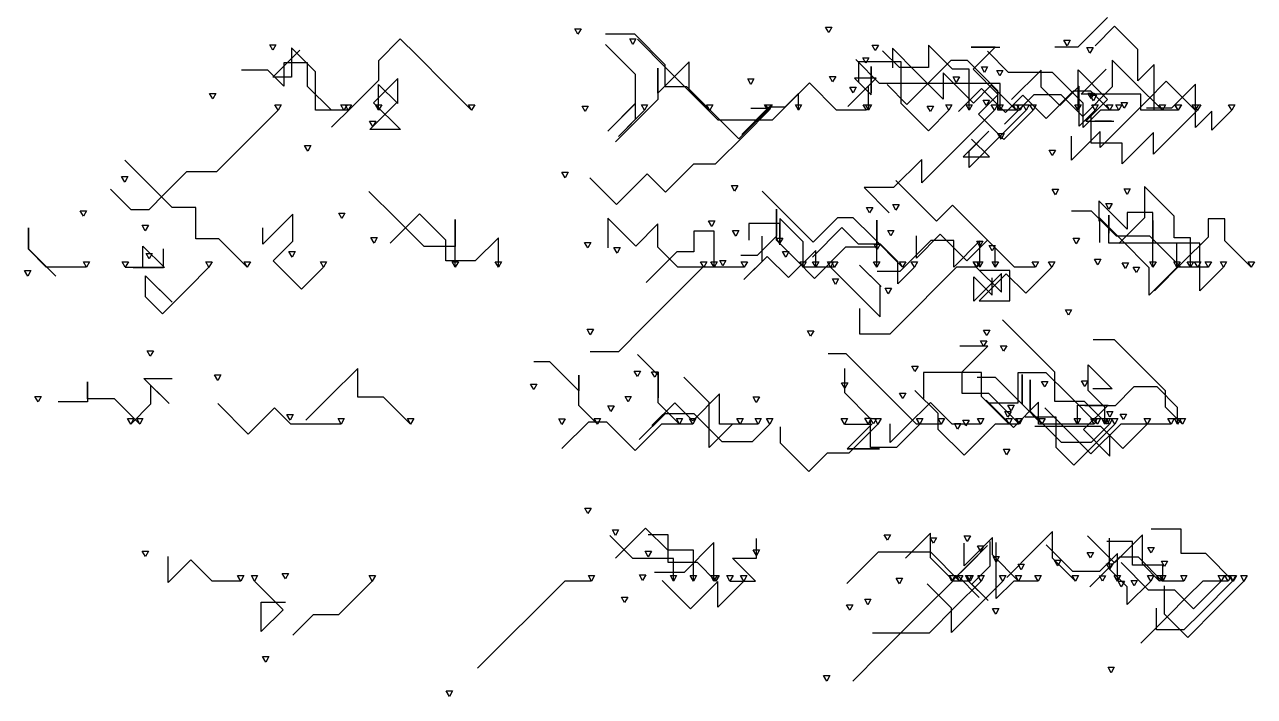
# Model space of a CAD drawing. Header units: metres. Extents: x 333 to 1902, y 213 to 1879.
# Drawn here: x 333 to 1902, y 213 to 1069 of the extents above; entities that cross this region are included whole.
import ezdxf

# ---------------------------------------------------------------- set-up
doc = ezdxf.new("R2010")
doc.units = ezdxf.units.M

msp = doc.modelspace()

# ---------------------------------------------------------------- linework, layer by layer
for p, q in [((1714.6616, 1078.331), (1676.6884, 1040.3578)), ((1723.7462, 1066.9805), (1698.9315, 1042.1658)), ((1753.3475, 1037.3792), (1723.7462, 1066.9805)), ((812.68854, 1051.0123), (784.6734, 1022.9972)), ((833.5845, 1030.1165), (812.68854, 1051.0123)), ((1111.9385, 1056.7764), (1074.3068, 1056.7764)), ((1150.6638, 1018.05096), (1111.9385, 1056.7764)), ((650.1941, 1002.096), (684.47546, 1036.3773)), ((704.46545, 1009.001), (673.9748, 1039.4917)), ((673.9748, 1039.4917), (673.9748, 1002.096)), ((1112.4747, 1005.70935), (1074.2725, 1043.9116)), ((1152.8105, 1012.6747), (1115.0493, 1050.4359)), ((1449.3049, 1014.27594), (1427.6677, 1035.9131)), ((1471.4712, 1007.83264), (1440.287, 1039.0168)), ((1440.287, 1039.0168), (1440.287, 1014.19354)), ((1516.828, 1012.476), (1486.5421, 1042.762)), ((1486.5421, 1042.762), (1486.5421, 1014.27594)), ((1571.5281, 1040.5374), (1540.9521, 1040.5374)), ((1540.9521, 1040.5374), (1577.4104, 1040.5374)), ((1543.2577, 1012.2669), (1571.5281, 1040.5374)), ((1676.6884, 1040.3578), (1647.5692, 1040.3578)), ((1753.3475, 997.5425), (1753.3475, 1037.3792)), ((694.4844, 1020.518), (664.0342, 1020.518)), ((664.0342, 1020.518), (664.0342, 990.68896)), ((694.4844, 990.2397), (694.4844, 1020.518)), ((784.6734, 1022.9972), (784.6734, 997.9285)), ((871.628, 992.07294), (833.5845, 1030.1165)), ((1181.0763, 1021.7031), (1141.1245, 981.75134)), ((1181.0763, 986.2447), (1181.0763, 1021.7031)), ((1424.0858, 994.10565), (1393.656, 1024.5354)), ((1417.6241, 1021.6858), (1397.2762, 1021.6858)), ((1397.2762, 1021.6858), (1397.2762, 996.1578)), ((1451.4413, 1021.6858), (1417.6241, 1021.6858)), ((1451.4413, 990.6943), (1451.4413, 1021.6858)), ((1514.93, 1023.5275), (1486.8173, 995.41473)), ((1536.1836, 1023.5275), (1514.93, 1023.5275)), ((1575.014, 984.6971), (1536.1836, 1023.5275)), ((1588.5896, 1008.29694), (1561.6403, 1035.2462)), ((1750.5402, 994.2546), (1720.7993, 1023.99536)), ((1720.7993, 1023.99536), (1720.7993, 989.8362)), ((643.6519, 1011.0712), (610.0626, 1011.0712)), ((664.0342, 990.68896), (643.6519, 1011.0712)), ((704.46545, 981.50543), (704.46545, 1009.001)), ((1112.4747, 968.7472), (1112.4747, 1005.70935)), ((1141.1245, 981.75134), (1141.1245, 1013.56744)), ((1141.1245, 1013.56744), (1141.1245, 973.6405)), ((1150.6638, 989.901), (1150.6638, 1018.05096)), ((1183.4517, 982.0335), (1152.8105, 1012.6747)), ((1413.2657, 979.7564), (1413.2657, 1015.8894)), ((1413.2657, 1015.8894), (1413.2657, 982.38776)), ((1486.5421, 1014.27594), (1449.3049, 1014.27594)), ((1505.2395, 974.0643), (1471.4712, 1007.83264)), ((1543.6704, 969.2187), (1505.2395, 1007.64954)), ((1505.2395, 1007.64954), (1505.2395, 974.0643)), ((1538.2368, 1012.476), (1516.828, 1012.476)), ((1538.2368, 981.7982), (1538.2368, 1012.476)), ((1575.3048, 980.21985), (1543.2577, 1012.2669)), ((1614.345, 1008.29694), (1588.5896, 1008.29694)), ((1630.1027, 1011.17505), (1592.4495, 973.5219)), ((1644.3873, 1008.29694), (1614.345, 1008.29694)), ((1630.1027, 989.5346), (1630.1027, 1011.17505)), ((1683.563, 969.1213), (1644.3873, 1008.29694)), ((1677.1459, 989.12646), (1677.1459, 1011.5656)), ((1677.1459, 1011.5656), (1714.867, 973.8446)), ((1681.0275, 980.492), (1712.8226, 1012.2872)), ((1774.0547, 1018.24963), (1753.3475, 997.5425)), ((1774.0547, 994.5679), (1774.0547, 1018.24963)), ((673.9748, 1002.096), (650.1941, 1002.096)), ((724.72406, 960), (694.4844, 990.2397)), ((784.6734, 997.9285), (751.1405, 964.3956)), ((809.4913, 1000.439), (778.6498, 969.59753)), ((784.9757, 960), (784.9757, 993.0033)), ((784.9757, 993.0033), (809.4913, 968.48773)), ((809.4913, 968.48773), (809.4913, 1000.439)), ((903.7009, 960), (871.628, 992.07294)), ((1178.3561, 989.901), (1150.6638, 989.901)), ((1211.8474, 956.40967), (1178.3561, 989.901)), ((1334.4292, 994.80286), (1303.541, 963.9147)), ((1369.232, 960), (1334.4292, 994.80286)), ((1383.5425, 964.7867), (1419.5879, 1000.83203)), ((1409.9016, 991.14575), (1383.5425, 964.7867)), ((1419.5879, 1000.83203), (1392.1901, 1000.83203)), ((1392.1901, 1000.83203), (1413.2657, 979.7564)), ((1409.9016, 960), (1409.9016, 991.14575)), ((1450.938, 994.10565), (1424.0858, 994.10565)), ((1458.9293, 967.5268), (1433.8201, 992.6361)), ((1488.6611, 994.10565), (1450.938, 994.10565)), ((1451.4413, 968.74084), (1451.4413, 990.6943)), ((1486.8173, 995.41473), (1458.9293, 967.5268)), ((1521.5082, 994.10565), (1488.6611, 994.10565)), ((1556.5969, 994.10565), (1521.5082, 994.10565)), ((1566.3247, 991.873), (1543.6704, 969.2187)), ((1577.6543, 994.10565), (1556.5969, 994.10565)), ((1598.1978, 960), (1566.3247, 991.873)), ((1577.6543, 960), (1577.6543, 994.10565)), ((1653.7307, 965.9066), (1630.1027, 989.5346)), ((1678.5776, 990.75354), (1653.7307, 965.9066)), ((1677.1459, 960), (1677.1459, 989.12646)), ((1678.5776, 962.0768), (1678.5776, 990.75354)), ((1720.7993, 989.8362), (1683.0665, 952.1034)), ((1784.7947, 960), (1750.5402, 994.2546)), ((1789.7031, 996.8825), (1765.1884, 972.36774)), ((1774.0547, 960), (1774.0547, 994.5679)), ((1826.5856, 960), (1789.7031, 996.8825)), ((1826.7998, 993.2185), (1796.3044, 962.72314)), ((1826.7998, 959.99), (1826.7998, 993.2185)), ((704.46545, 960), (704.46545, 981.50543)), ((1141.1245, 973.6405), (1113.536, 946.05206)), ((1207.321, 960), (1181.0763, 986.2447)), ((1217.9271, 947.55804), (1183.4517, 982.0335)), ((1320.6101, 981.3674), (1286.8008, 947.55804)), ((1320.6101, 960), (1320.6101, 981.3674)), ((1554.1749, 987.8912), (1524.5874, 958.30365)), ((1538.2368, 960), (1538.2368, 981.7982)), ((1550.2456, 955.1607), (1575.3048, 980.21985)), ((1584.7318, 957.3342), (1554.1749, 987.8912)), ((1575.014, 960), (1575.014, 984.6971)), ((1620.553, 979.5664), (1583.4487, 942.4621)), ((1606.7578, 979.3602), (1584.7318, 957.3342)), ((1636.5499, 949.5681), (1606.7578, 979.3602)), ((1655.6035, 979.5664), (1620.553, 979.5664)), ((1671.121, 984.13916), (1636.5499, 949.5681)), ((1683.0665, 952.1034), (1655.6035, 979.5664)), ((1693.4108, 984.13916), (1671.121, 984.13916)), ((1705.5491, 980.492), (1681.0275, 980.492)), ((1714.867, 973.8446), (1687.1006, 946.07825)), ((1717.5499, 960), (1693.4108, 984.13916)), ((1732.9073, 980.492), (1705.5491, 980.492)), ((1757.0945, 980.492), (1732.9073, 980.492)), ((1757.0945, 960), (1757.0945, 980.492)), ((656.7593, 960), (617.7861, 921.0268)), ((740.82404, 960), (704.46545, 960)), ((746.32697, 960), (724.72406, 960)), ((751.1405, 964.3956), (725.0735, 938.3286)), ((773.8329, 935.439), (808.5582, 970.16437)), ((778.6498, 969.59753), (812.8083, 935.439)), ((1112.8171, 969.08966), (1077.2269, 933.49945)), ((1077.2269, 933.49945), (1112.4747, 968.7472)), ((1124.139, 960), (1090.8, 926.661)), ((1112.8171, 948.6781), (1112.8171, 969.08966)), ((1281.0928, 960), (1244.6749, 923.58215)), ((1282.7415, 963.9147), (1248.1056, 929.27875)), ((1248.1056, 929.27875), (1280.9156, 962.0888)), ((1283.1072, 960), (1251.9225, 928.8153)), ((1280.9156, 962.0888), (1259.7592, 962.0888)), ((1303.541, 963.9147), (1282.7415, 963.9147)), ((1407.1941, 960), (1369.232, 960)), ((1486.2454, 933.93677), (1451.4413, 968.74084)), ((1512.3086, 960), (1486.2454, 933.93677)), ((1570.4358, 960), (1540.0636, 929.62787)), ((1603.2161, 960), (1575.014, 960)), ((1610.9839, 960), (1576.261, 925.27716)), ((1619.7305, 960), (1582.5684, 922.83795)), ((1678.5776, 939.6654), (1678.5776, 962.0768)), ((1698.9122, 960), (1678.5776, 939.6654)), ((1683.563, 937.873), (1683.563, 969.1213)), ((1705.6901, 960), (1683.563, 937.873)), ((1729.1334, 960), (1705.6901, 960)), ((1765.1884, 972.36774), (1731.143, 938.3223)), ((1784.7633, 960), (1757.0945, 960)), ((1796.3044, 962.72314), (1764.5812, 962.72314)), ((1804.771, 960), (1774.0547, 960)), ((1804.8921, 960), (1784.7633, 960)), ((1829.5636, 960), (1802.9111, 933.34753)), ((1826.7998, 937.9563), (1826.7998, 959.99)), ((1847.8329, 958.9893), (1826.7998, 937.9563)), ((1873.1125, 960), (1847.8329, 934.72034)), ((1847.8329, 934.72034), (1847.8329, 958.9893)), ((1113.536, 946.05206), (1087.0718, 919.5879)), ((1090.8, 926.661), (1112.8171, 948.6781)), ((1244.6749, 923.58215), (1211.8474, 956.40967)), ((1256.3484, 947.55804), (1217.9271, 947.55804)), ((1286.8008, 947.55804), (1256.3484, 947.55804)), ((1582.5684, 922.83795), (1550.2456, 955.1607)), ((1687.1006, 946.07825), (1719.6073, 946.07825)), ((1693.6879, 917.87384), (1693.6879, 952.56177)), ((1719.6073, 946.07825), (1698.5427, 946.07825)), ((1698.5427, 946.07825), (1722.8086, 946.07825)), ((812.8083, 935.439), (773.8329, 935.439)), ((1251.9225, 928.8153), (1214.4812, 891.3741)), ((1540.0636, 929.62787), (1509.4812, 899.0455)), ((1563.4978, 933.26654), (1530.7932, 900.56195)), ((1538.1736, 907.9423), (1563.4978, 933.26654)), ((1705.2162, 932.9258), (1668.8956, 896.60516)), ((1668.8956, 896.60516), (1668.8956, 926.9436)), ((1731.143, 938.3223), (1705.2162, 912.3955)), ((1705.2162, 912.3955), (1705.2162, 932.9258)), ((1773.5504, 931.5408), (1733.5662, 891.5565)), ((1802.9111, 933.34753), (1773.5504, 903.9868)), ((1773.5504, 903.9868), (1773.5504, 931.5408)), ((617.7861, 921.0268), (578.1617, 881.4024)), ((1576.261, 925.27716), (1538.1736, 887.1898)), ((1564.0131, 900.56195), (1541.3225, 923.2525)), ((1733.5662, 917.87384), (1693.6879, 917.87384)), ((1733.5662, 891.5565), (1733.5662, 917.87384)), ((493.75974, 864.0035), (461.24585, 896.5174)), ((1477.9071, 897.34906), (1441.9277, 861.36975)), ((1509.4812, 899.0455), (1477.9071, 867.4714)), ((1477.9071, 867.4714), (1477.9071, 897.34906)), ((1530.7932, 900.56195), (1564.0131, 900.56195)), ((1538.1736, 887.1898), (1538.1736, 907.9423)), ((539.9349, 881.4024), (512.31555, 853.7831)), ((578.1617, 881.4024), (539.9349, 881.4024)), ((1127.362, 878.9376), (1088.3549, 839.9304)), ((1150.805, 855.4947), (1127.362, 878.9376)), ((1186.6844, 891.3741), (1150.805, 855.4947)), ((1214.4812, 891.3741), (1186.6844, 891.3741)), ((521.6824, 836.0808), (493.75974, 864.0035)), ((1088.3549, 839.9304), (1054.3469, 873.9383)), ((1469.8376, 845.39105), (1444.8359, 870.39276)), ((469.53076, 833.2784), (443.2261, 859.58307)), ((512.31555, 853.7831), (491.81085, 833.2784)), ((806.9428, 822.42163), (772.759, 856.60547)), ((1300.154, 830.90955), (1274.0312, 857.03235)), ((1441.9277, 861.36975), (1404.2112, 861.36975)), ((1404.2112, 861.36975), (1436.3339, 829.24713)), ((1799.8472, 824.91113), (1762.0352, 862.72314)), ((1762.0352, 862.72314), (1762.0352, 822.88855)), ((491.81085, 833.2784), (469.53076, 833.2784)), ((552.0858, 836.0808), (521.6824, 836.0808)), ((552.0858, 796.2822), (552.0858, 836.0808)), ((1292.4276, 794.3399), (1292.4276, 833.82446)), ((1292.4276, 833.82446), (1292.4276, 799.57355)), ((1496.56, 818.66864), (1469.8376, 845.39105)), ((1516.9869, 839.0955), (1496.56, 818.66864)), ((1547.6038, 808.4787), (1516.9869, 839.0955)), ((1694.1833, 831.581), (1668.9501, 831.581)), ((1726.1072, 799.65717), (1694.1833, 831.581)), ((1739.8511, 808.5195), (1703.6176, 844.753)), ((1703.6176, 844.753), (1703.6176, 818.70074)), ((675.5083, 827.785), (637.21484, 789.4915)), ((675.5083, 793.09863), (675.5083, 827.785)), ((837.11725, 828.0554), (799.8684, 790.8066)), ((842.9739, 786.39056), (806.9428, 822.42163)), ((870.856, 794.31665), (837.11725, 828.0554)), ((882.8093, 796.70715), (882.8093, 820.57214)), ((882.8093, 820.57214), (882.8093, 786.39056)), ((1113.0151, 787.0035), (1077.5605, 822.45807)), ((1077.5605, 822.45807), (1077.5605, 784.654)), ((1326.3254, 792.1948), (1296.659, 821.8612)), ((1296.659, 821.8612), (1296.659, 788.7027)), ((1339.1554, 791.90814), (1300.154, 830.90955)), ((1370.115, 822.86774), (1339.1554, 791.90814)), ((1390.518, 822.86774), (1370.115, 822.86774)), ((1414.8112, 798.5746), (1390.518, 822.86774)), ((1420.451, 792.4344), (1420.451, 819.7951)), ((1420.451, 819.7951), (1420.451, 785.5577)), ((1732.4156, 794.9037), (1704.4232, 822.8962)), ((1704.4232, 822.8962), (1704.4232, 791.4385)), ((1716.4728, 790.55145), (1716.4728, 826.2284)), ((1716.4728, 826.2284), (1716.4728, 803.3497)), ((1762.0352, 822.88855), (1729.1305, 789.9839)), ((1772.6873, 829.78217), (1739.8511, 829.78217)), ((1739.8511, 829.78217), (1739.8511, 808.5195)), ((1772.6873, 795.7124), (1772.6873, 829.78217)), ((1773.1531, 790.4133), (1773.1531, 819.4072)), ((1799.8472, 797.35516), (1799.8472, 824.91113)), ((1864.4539, 821.7071), (1842.9568, 821.7071)), ((1842.9568, 821.7071), (1842.9568, 798.36804)), ((1864.4539, 793.6213), (1864.4539, 821.7071)), ((338.30197, 782.8359), (338.30197, 810.11334)), ((338.30197, 810.11334), (338.30197, 783.5512)), ((637.21484, 789.4915), (637.21484, 810.21185)), ((1141.2653, 815.25354), (1113.0151, 787.0035)), ((1141.2653, 785.37067), (1141.2653, 815.25354)), ((1212.861, 806.0048), (1186.9686, 806.0048)), ((1186.9686, 806.0048), (1186.9686, 779.6374)), ((1212.861, 784.872), (1212.861, 806.0048)), ((1296.659, 815.57605), (1257.0803, 815.57605)), ((1257.0803, 815.57605), (1257.0803, 794.54266)), ((1296.659, 788.7027), (1296.659, 815.57605)), ((1375.9353, 810.57776), (1338.3369, 772.97943)), ((1397.1466, 789.3664), (1375.9353, 810.57776)), ((1501.2473, 801.99255), (1470.9174, 771.6626)), ((1535.1099, 768.12994), (1501.2473, 801.99255)), ((1571.6108, 784.4716), (1547.6038, 808.4787)), ((484.4426, 760), (484.4426, 786.9516)), ((484.4426, 786.9516), (511.74576, 759.64844)), ((581.2356, 796.2822), (552.0858, 796.2822)), ((617.5178, 760), (581.2356, 796.2822)), ((650.5347, 768.12506), (675.5083, 793.09863)), ((882.8093, 786.39056), (842.9739, 786.39056)), ((870.856, 767.9905), (870.856, 794.31665)), ((882.8093, 760), (882.8093, 796.70715)), ((937.74133, 797.5225), (908.2093, 767.9905)), ((937.74133, 760), (937.74133, 797.5225)), ((1166.636, 760), (1141.2653, 785.37067)), ((1212.861, 760), (1212.861, 784.872)), ((1292.4276, 799.57355), (1267.8876, 775.0335)), ((1274.2878, 767.43274), (1274.2878, 799.60645)), ((1326.7676, 760), (1292.4276, 794.3399)), ((1326.3254, 760), (1326.3254, 792.1948)), ((1380.6957, 785.5577), (1340.9188, 745.7808)), ((1420.451, 785.5577), (1380.6957, 785.5577)), ((1424.9869, 789.3664), (1397.1466, 789.3664)), ((1453.3857, 760), (1414.8112, 798.5746)), ((1420.451, 760), (1420.451, 792.4344)), ((1447.2743, 767.0791), (1424.9869, 789.3664)), ((1489.2914, 794.0607), (1449.8131, 754.5825)), ((1470.9174, 771.6626), (1470.9174, 799.9612)), ((1518.6498, 794.0607), (1489.2914, 794.0607)), ((1518.6498, 760.20557), (1518.6498, 794.0607)), ((1551.8599, 793.41565), (1518.6498, 760.20557)), ((1561.4385, 794.4585), (1535.1099, 768.12994)), ((1551.8599, 760), (1551.8599, 793.41565)), ((1595.897, 760), (1561.4385, 794.4585)), ((1571.6108, 760), (1571.6108, 784.4716)), ((1736.5854, 790.55145), (1716.4728, 790.55145)), ((1746.3439, 799.65717), (1726.1072, 799.65717)), ((1767.9303, 759.38904), (1732.4156, 794.9037)), ((1769.9552, 790.55145), (1736.5854, 790.55145)), ((1768.7704, 799.65717), (1746.3439, 799.65717)), ((1808.4275, 760), (1768.7704, 799.65717)), ((1803.2126, 790.55145), (1769.9552, 790.55145)), ((1772.6873, 760), (1772.6873, 795.7124)), ((1793.6781, 790.4133), (1773.1531, 790.4133)), ((1832.3257, 790.4133), (1793.6781, 790.4133)), ((1820.438, 797.35516), (1799.8472, 797.35516)), ((1803.2126, 760), (1803.2126, 790.55145)), ((1842.9568, 798.36804), (1810.8341, 766.2454)), ((1820.438, 760), (1820.438, 797.35516)), ((1832.3257, 768.069), (1832.3257, 790.4133)), ((1898.0752, 760), (1864.4539, 793.6213)), ((338.30197, 783.5512), (373.2759, 748.5773)), ((361.13782, 760), (338.30197, 782.8359)), ((510.44382, 759.64844), (510.44382, 783.45337)), ((1165.294, 779.6374), (1126.36, 740.7034)), ((1186.9686, 779.6374), (1165.294, 779.6374)), ((1267.8876, 775.0335), (1246.8806, 775.0335)), ((1280.6897, 773.8346), (1251.0605, 744.20544)), ((1307.8607, 746.66364), (1280.6897, 773.8346)), ((1342.6427, 781.4457), (1307.8607, 746.66364)), ((1340.9188, 745.7808), (1317.517, 769.1827)), ((1342.6427, 760), (1342.6427, 781.4457)), ((385.35007, 760), (361.13782, 760)), ((412.45203, 760), (385.35007, 760)), ((461.90457, 760), (484.4426, 760)), ((511.74576, 759.64844), (471.92758, 759.64844)), ((471.92758, 759.64844), (510.44382, 759.64844)), ((568.5823, 760), (542.0122, 733.42993)), ((686.70013, 731.95966), (650.5347, 768.12506)), ((714.7405, 760), (686.70013, 731.95966)), ((908.2093, 767.9905), (870.856, 767.9905)), ((1198.6821, 760), (1162.5194, 723.83734)), ((1199.7079, 760), (1166.636, 760)), ((1226.3439, 760), (1198.6821, 760)), ((1251.4885, 760), (1226.3439, 760)), ((1251.0605, 744.20544), (1274.2878, 767.43274)), ((1366.6287, 760), (1326.7676, 760)), ((1361.4294, 760), (1393.5343, 727.89514)), ((1424.6917, 736.574), (1398.4758, 762.7898)), ((1398.4758, 762.7898), (1425.9302, 735.3355)), ((1425.9302, 735.3355), (1399.8104, 761.4553)), ((1449.8131, 754.5825), (1420.8987, 754.5825)), ((1447.2743, 738.84705), (1447.2743, 767.0791)), ((1468.4272, 760), (1447.2743, 738.84705)), ((1522.2887, 760), (1499.1902, 736.9014)), ((1547.8423, 760), (1522.2887, 760)), ((1547.3416, 760), (1579.3743, 727.96735)), ((1590.2078, 755.8612), (1551.8798, 755.8612)), ((1590.2078, 717.1564), (1590.2078, 755.8612)), ((1622.7063, 760), (1595.897, 760)), ((1643.6018, 760), (1610.4269, 726.8251)), ((1803.4224, 760), (1767.9303, 724.50793)), ((1767.9303, 724.50793), (1767.9303, 759.38904)), ((1810.8341, 766.2454), (1774.5846, 729.9959)), ((1843.3057, 760), (1803.4224, 760)), ((1829.8098, 760), (1808.4275, 760)), ((1832.3257, 729.67725), (1832.3257, 768.069)), ((1862.6484, 760), (1832.3257, 729.67725)), ((487.68942, 722.3549), (487.68942, 749.15924)), ((487.68942, 749.15924), (521.57855, 715.27014)), ((521.57855, 715.27014), (492.3659, 744.4828)), ((1579.3743, 751.83746), (1544.3207, 716.7839)), ((1544.3207, 716.7839), (1544.3207, 747.76074)), ((1544.3207, 747.76074), (1567.575, 724.50653)), ((1585.5315, 751.7205), (1550.9673, 717.1564)), ((1567.575, 724.50653), (1567.575, 746.50073)), ((1579.3743, 727.96735), (1579.3743, 751.83746)), ((1610.4269, 726.8251), (1585.5315, 751.7205)), ((509.3133, 700.731), (487.68942, 722.3549)), ((542.0122, 733.42993), (509.3133, 700.731)), ((1162.5194, 723.83734), (1123.367, 684.68494)), ((1393.5343, 727.89514), (1424.6917, 696.73785)), ((1424.6917, 696.73785), (1424.6917, 736.574)), ((1499.1902, 736.9014), (1468.3777, 706.0889)), ((1398.6439, 674.5783), (1398.6439, 707.1852)), ((1468.3777, 706.0889), (1436.8671, 674.5783)), ((1550.9673, 717.1564), (1590.2078, 717.1564)), ((1613.4033, 660.3368), (1580.7626, 692.97754)), ((1123.367, 684.68494), (1091.0033, 652.3212)), ((1436.8671, 674.5783), (1398.6439, 674.5783)), ((1561.9948, 659.3485), (1526.4613, 659.3485)), ((1529.3278, 626.6816), (1561.9948, 659.3485)), ((1647.7102, 626.02997), (1613.4033, 660.3368)), ((1723.6456, 667.3567), (1696.3435, 667.3567)), ((1757.5737, 633.4286), (1723.6456, 667.3567)), ((1091.0033, 652.3212), (1054.9288, 652.3212)), ((1141.599, 622.18915), (1115.1501, 648.638)), ((1381.5619, 649.6142), (1358.2886, 649.6142)), ((1408.7576, 622.41846), (1381.5619, 649.6142)), ((758.3718, 631.0932), (722.4878, 595.20917)), ((758.3718, 594.37524), (758.3718, 631.0932)), ((1003.3353, 639.2629), (982.8977, 639.2629)), ((1040.3397, 602.2585), (1003.3353, 639.2629)), ((1379.474, 600.06354), (1379.474, 631.0667)), ((1690.1635, 602.96094), (1690.1635, 635.41565)), ((1690.1635, 635.41565), (1720.7194, 604.8598)), ((1788.733, 602.2693), (1757.5737, 633.4286)), ((413.536, 592.4378), (413.536, 613.97284)), ((413.536, 613.97284), (413.536, 588.3816)), ((517.7999, 586.1162), (485.61188, 618.30426)), ((485.61188, 618.30426), (521.8615, 618.30426)), ((1040.3397, 583.7406), (1040.3397, 622.2959)), ((1040.3397, 622.2959), (1040.3397, 602.2585)), ((1141.599, 587.16516), (1141.599, 626.5522)), ((1141.599, 626.5522), (1141.599, 593.4478)), ((1141.599, 593.4478), (1141.599, 622.18915)), ((1206.7695, 587.39154), (1174.4735, 619.68756)), ((1431.7167, 599.4594), (1408.7576, 622.41846)), ((1515.1923, 625.7048), (1480.214, 625.7048)), ((1480.214, 625.7048), (1480.214, 592.5828)), ((1554.1033, 625.7048), (1515.1923, 625.7048)), ((1529.3278, 599.1262), (1529.3278, 626.6816)), ((1571.6934, 619.2916), (1548.3995, 619.2916)), ((1554.1033, 595.04175), (1554.1033, 625.7048)), ((1605.6703, 585.3147), (1571.6934, 619.2916)), ((1636.351, 625.5654), (1600.4957, 625.5654)), ((1600.4957, 625.5654), (1600.4957, 586.84436)), ((1605.6703, 585.48645), (1605.6703, 623.0494)), ((1605.6703, 623.0494), (1605.6703, 585.3147)), ((1616.1074, 576.4637), (1616.1074, 616.4342)), ((1616.1074, 616.4342), (1616.1074, 577.14636)), ((1663.9141, 598.00226), (1636.351, 625.5654)), ((1647.7102, 588.8754), (1647.7102, 626.02997)), ((494.50403, 585.7101), (494.50403, 609.4121)), ((494.50403, 609.4121), (517.7999, 586.1162)), ((1219.9476, 598.69354), (1185.6461, 564.392)), ((1219.9476, 560), (1219.9476, 598.69354)), ((1412.6161, 566.92145), (1379.474, 600.06354)), ((1471.1761, 560), (1431.7167, 599.4594)), ((1498.8008, 573.3887), (1469.136, 603.0534)), ((1563.3517, 599.1262), (1529.3278, 599.1262)), ((1602.4779, 560), (1563.3517, 599.1262)), ((1701.9163, 560), (1663.9141, 598.00226)), ((1711.3247, 581.7996), (1690.1635, 602.96094)), ((1720.7194, 604.8598), (1695.8861, 604.8598)), ((1748.3308, 607.3501), (1724.5046, 583.524)), ((1777.9188, 607.3501), (1748.3308, 607.3501)), ((1804.1462, 581.1227), (1777.9188, 607.3501)), ((1788.733, 581.6436), (1788.733, 602.2693)), ((413.536, 588.3816), (376.50467, 588.3816)), ((448.0416, 592.4378), (413.536, 592.4378)), ((480.47943, 560), (448.0416, 592.4378)), ((468.79395, 560), (494.50403, 585.7101)), ((618.71564, 547.32935), (579.84, 586.20496)), ((652.20807, 580.8218), (618.71564, 547.32935)), ((673.02985, 560), (652.20807, 580.8218)), ((722.4878, 595.20917), (692.3575, 565.07886)), ((791.4613, 594.37524), (758.3718, 594.37524)), ((825.83655, 560), (791.4613, 594.37524)), ((1064.0803, 560), (1040.3397, 583.7406)), ((1162.8159, 587.2222), (1133.6777, 558.0841)), ((1168.7642, 560), (1141.599, 587.16516)), ((1185.6461, 564.392), (1162.8159, 587.2222)), ((1206.7695, 558.8278), (1206.7695, 587.39154)), ((1488.8584, 587.5945), (1458.9703, 557.7064)), ((1516.4529, 560), (1488.8584, 587.5945)), ((1589.145, 560), (1554.1033, 595.04175)), ((1594.749, 555.71704), (1560.1224, 590.3436)), ((1600.4957, 586.84436), (1563.1643, 586.84436)), ((1626.8689, 587.83685), (1594.749, 555.71704)), ((1631.1567, 560), (1605.6703, 585.48645)), ((1626.8689, 560), (1626.8689, 587.83685)), ((1667.8563, 547.7575), (1634.7188, 580.895)), ((1685.3949, 588.8754), (1647.7102, 588.8754)), ((1676.3228, 560), (1676.3228, 584.2529)), ((1676.3228, 584.2529), (1715.3618, 584.2529)), ((1715.3618, 584.2529), (1684.0938, 552.9848)), ((1714.2703, 560), (1685.3949, 588.8754)), ((1724.5046, 583.524), (1685.6432, 583.524)), ((1711.3247, 560), (1711.3247, 581.7996)), ((1810.3767, 560), (1788.733, 581.6436)), ((1804.1462, 560), (1804.1462, 581.1227)), ((1150.3088, 573.205), (1117.3092, 540.20544)), ((1187.6875, 573.205), (1150.3088, 573.205)), ((1223.2753, 537.61725), (1187.6875, 573.205)), ((1412.6161, 530.37305), (1412.6161, 566.92145)), ((1498.8008, 553.2981), (1498.8008, 573.3887)), ((1649.4169, 569.02496), (1609.5852, 569.02496)), ((1655.9893, 536.5819), (1616.1074, 576.4637)), ((1649.4169, 530.2246), (1649.4169, 569.02496)), ((697.6909, 560), (673.02985, 560)), ((737.26355, 560), (697.6909, 560)), ((1052.7305, 562.67444), (1018.87756, 528.82153)), ((1076.058, 562.67444), (1052.7305, 562.67444)), ((1112.2126, 526.5198), (1076.058, 562.67444)), ((1145.6929, 560), (1112.2126, 526.5198)), ((1185.6311, 560), (1145.6929, 560)), ((1236.538, 560), (1206.7695, 530.23157)), ((1206.7695, 530.23157), (1206.7695, 558.8278)), ((1246.1279, 560), (1219.9476, 560)), ((1269.1215, 560), (1236.538, 560)), ((1283.9048, 560), (1261.522, 537.61725)), ((1297.6279, 535.89325), (1297.6279, 556.7103)), ((1379.0746, 560), (1414.174, 560)), ((1414.174, 560), (1382.4905, 528.3165)), ((1421.841, 560), (1384.6721, 522.8312)), ((1437.669, 536.40497), (1437.669, 560.5521)), ((1458.9703, 557.7064), (1437.669, 536.40497)), ((1475.1321, 560), (1445.5051, 530.37305)), ((1502.6077, 560), (1471.1761, 560)), ((1531.8215, 520.27734), (1498.8008, 553.2981)), ((1552.9933, 560), (1516.4529, 560)), ((1571.5442, 560), (1531.8215, 520.27734)), ((1601.4705, 560), (1571.5442, 560)), ((1655.2803, 556.98553), (1621.9128, 556.98553)), ((1659.0842, 560), (1626.8689, 560)), ((1685.3323, 556.98553), (1655.2803, 556.98553)), ((1697.6477, 560), (1659.0842, 560)), ((1684.0938, 552.9848), (1717.6941, 519.3845)), ((1706.2485, 556.98553), (1685.3323, 556.98553)), ((1731.675, 560), (1693.6444, 521.9694)), ((1717.1056, 560), (1693.6875, 536.5819)), ((1723.9777, 560), (1700.2734, 536.2958)), ((1734.3223, 528.91187), (1706.2485, 556.98553)), ((1756.2417, 560), (1731.675, 560)), ((1765.4104, 560), (1734.3223, 528.91187)), ((1795.6978, 560), (1756.2417, 560)), ((1261.522, 537.61725), (1223.2753, 537.61725)), ((1333.9185, 499.6027), (1297.6279, 535.89325)), ((1693.6875, 536.5819), (1655.9893, 536.5819)), ((1693.6444, 521.9694), (1667.8563, 547.7575)), ((1700.2734, 536.2958), (1671.8096, 507.83188)), ((1717.6941, 519.3845), (1717.6941, 547.37537)), ((1357.147, 522.8312), (1333.9185, 499.6027)), ((1384.6721, 522.8312), (1357.147, 522.8312)), ((1382.4905, 528.3165), (1402.7782, 528.3165)), ((1423.9844, 528.3165), (1384.1025, 528.3165)), ((1402.7782, 528.3165), (1423.9844, 528.3165)), ((1445.5051, 530.37305), (1412.6161, 530.37305)), ((1671.8096, 507.83188), (1649.4169, 530.2246)), ((1125.4943, 427.5974), (1087.1697, 389.27283)), ((1153.8186, 399.27307), (1125.4943, 427.5974)), ((1808.7429, 426.1999), (1770.277, 426.1999)), ((1808.7429, 395.01352), (1808.7429, 426.1999)), ((1109.3146, 388.7559), (1079.8932, 418.17728)), ((1154.3615, 418.86337), (1128.923, 418.86337)), ((1154.3615, 383.54266), (1154.3615, 418.86337)), ((1212.6318, 408.96228), (1174.7291, 371.05963)), ((1212.6318, 383.7758), (1212.6318, 408.96228)), ((1266.9137, 389.19492), (1266.9137, 414.4311)), ((1488.9979, 421.20154), (1456.9014, 389.10498)), ((1488.9979, 389.54013), (1488.9979, 421.20154)), ((1567.8651, 415.35037), (1531.8363, 379.32156)), ((1531.8363, 379.32156), (1531.8363, 408.0996)), ((1564.8489, 379.28577), (1564.8489, 410.48743)), ((1567.8651, 393.28583), (1567.8651, 415.35037)), ((1572.7158, 372.11182), (1572.7158, 409.1432)), ((1644.6649, 423.15198), (1622.6549, 401.14197)), ((1644.6649, 389.10947), (1644.6649, 423.15198)), ((1723.5897, 383.27478), (1689.2534, 417.6111)), ((1746.401, 410.47903), (1713.7039, 410.47903)), ((1717.3698, 375.23407), (1717.3698, 414.80002)), ((1759.1686, 418.85367), (1723.5897, 383.27478)), ((1746.401, 380.10678), (1746.401, 410.47903)), ((1759.1686, 381.98193), (1759.1686, 418.85367)), ((1186.5936, 399.27307), (1153.8186, 399.27307)), ((1186.5936, 360), (1186.5936, 399.27307)), ((1421.9951, 396.71643), (1382.0509, 356.7722)), ((1456.3514, 396.71643), (1421.9951, 396.71643)), ((1489.3041, 396.71643), (1456.3514, 396.71643)), ((1526.0205, 360), (1489.3041, 396.71643)), ((1561.6162, 405.30243), (1523.2063, 366.89246)), ((1536.7856, 380.47186), (1561.6162, 405.30243)), ((1601.151, 360), (1567.8651, 393.28583)), ((1622.6549, 401.14197), (1586.1283, 364.61536)), ((1670.4136, 372.29733), (1636.4545, 406.25638)), ((1727.3987, 394.99323), (1704.7028, 372.29733)), ((1727.3987, 360), (1727.3987, 394.99323)), ((1840.1625, 395.01352), (1808.7429, 395.01352)), ((1875.176, 360), (1840.1625, 395.01352)), ((516.42725, 358.20056), (516.42725, 391.15268)), ((545.3753, 387.1486), (516.42725, 358.20056)), ((572.52386, 360), (545.3753, 387.1486)), ((1130.6359, 388.7559), (1109.3146, 388.7559)), ((1161.1738, 388.7559), (1130.6359, 388.7559)), ((1191.6836, 383.54266), (1154.3615, 383.54266)), ((1161.1738, 360), (1161.1738, 388.7559)), ((1215.2263, 360), (1191.6836, 383.54266)), ((1212.6318, 360), (1212.6318, 383.7758)), ((1265.5737, 360), (1236.3788, 389.19492)), ((1236.3788, 389.19492), (1266.9137, 389.19492)), ((1518.5381, 360), (1488.9979, 389.54013)), ((1516.3137, 360), (1536.7856, 380.47186)), ((1541.5017, 355.93866), (1564.8489, 379.28577)), ((1673.7744, 360), (1644.6649, 389.10947)), ((1729.8516, 390.41327), (1692.2684, 352.8301)), ((1754.1465, 390.41327), (1729.8516, 390.41327)), ((1767.0659, 348.3323), (1731.9398, 383.4584)), ((1785.2979, 380.10678), (1746.401, 380.10678)), ((1784.5598, 360), (1754.1465, 390.41327)), ((1781.1505, 360), (1759.1686, 381.98193)), ((1785.2979, 360), (1785.2979, 380.10678)), ((1174.7291, 371.05963), (1137.0553, 371.05963)), ((1182.9338, 324.7297), (1146.8177, 360.84576)), ((1523.2063, 366.89246), (1550.8695, 339.2292)), ((1572.7158, 337.64685), (1572.7158, 372.11182)), ((1704.7028, 372.29733), (1670.4136, 372.29733)), ((1739.9315, 352.67233), (1717.3698, 375.23407)), ((609.1016, 360), (572.52386, 360)), ((626.76, 360), (663.2326, 323.52744)), ((776.8447, 360), (756.36566, 339.52094)), ((1022.34393, 360), (985.37714, 323.0332)), ((1056.5425, 360), (1022.34393, 360)), ((1217.5643, 359.36017), (1182.9338, 324.7297)), ((1250.6604, 360), (1217.5643, 326.90396)), ((1217.5643, 326.90396), (1217.5643, 359.36017)), ((1233.1627, 360), (1265.5737, 360)), ((1517.2316, 360), (1481.8573, 324.62573)), ((1515.7734, 325.46027), (1484.569, 356.6648)), ((1539.4714, 360), (1518.5381, 360)), ((1553.4922, 360), (1521.0403, 327.5481)), ((1537.4403, 360), (1562.3038, 335.1365)), ((1562.3038, 335.1365), (1541.5017, 355.93866)), ((1581.151, 360), (1542.318, 321.16702)), ((1595.069, 360), (1572.7158, 337.64685)), ((1626.1676, 360), (1595.069, 360)), ((1769.8745, 360), (1739.9315, 330.05704)), ((1739.9315, 330.05704), (1739.9315, 352.67233)), ((1800.7856, 348.3323), (1767.0659, 348.3323)), ((1812.0363, 360), (1784.5598, 360)), ((1787.3757, 317.84714), (1787.3757, 353.99905)), ((1824.4722, 324.64578), (1800.7856, 348.3323)), ((1836.2633, 360), (1816.0151, 339.75177)), ((1859.8264, 360), (1824.4722, 324.64578)), ((1874.3313, 360), (1834.8154, 320.4842)), ((1868.5071, 360), (1836.2633, 360)), ((1888.7457, 360), (1855.0415, 326.2958)), ((635.3242, 295.61905), (635.3242, 333.01477)), ((635.3242, 333.01477), (666.2153, 333.01477)), ((756.36566, 339.52094), (733.87805, 317.03333)), ((1816.0151, 339.75177), (1791.9114, 315.648)), ((663.2326, 323.52744), (635.3242, 295.61905)), ((701.39966, 317.03333), (675.407, 291.04068)), ((733.87805, 317.03333), (701.39966, 317.03333)), ((985.37714, 323.0332), (947.2567, 284.91278)), ((1481.8573, 324.62573), (1451.264, 294.03247)), ((1521.0403, 327.5481), (1487.1761, 293.68402)), ((1515.7734, 294.6224), (1515.7734, 325.46027)), ((1542.318, 321.16702), (1515.7734, 294.6224)), ((1791.9114, 315.648), (1757.1517, 280.8883)), ((1777.1785, 297.7262), (1777.1785, 325.3572)), ((1816.9843, 288.2386), (1787.3757, 317.84714)), ((1834.8154, 320.4842), (1812.0575, 297.7262)), ((1855.0415, 326.2958), (1816.9843, 288.2386)), ((947.2567, 284.91278), (911.2994, 248.95547)), ((1448.2617, 293.68402), (1414.9348, 293.68402)), ((1451.264, 294.03247), (1426.1382, 268.90662)), ((1487.1761, 293.68402), (1448.2617, 293.68402)), ((1812.0575, 297.7262), (1777.1785, 297.7262)), ((1426.1382, 268.90662), (1389.8275, 232.59601))]:
    msp.add_line(p, q)
for points in [[(1039.3253, 1056.7764), (1035.3253, 1063.7764), (1043.3253, 1063.7764), (1043.3254, 1063.7765, 0.0001)], [(1359.1521, 1059.0393), (1355.1521, 1066.0393), (1363.1521, 1066.0393), (1363.1522, 1066.0394, 0.0001)], [(650.09436, 1036.3773), (646.09436, 1043.3773), (654.09436, 1043.3773), (654.0945, 1043.3774, 0.0001)], [(1109.2893, 1043.9116), (1105.2893, 1050.9116), (1113.2893, 1050.9116), (1113.2894, 1050.9117, 0.0001)], [(1418.4912, 1035.9893), (1414.4912, 1042.9893), (1422.4912, 1042.9893), (1422.4913, 1042.9894, 0.0001)], [(1663.1985, 1042.1658), (1659.1985, 1049.1658), (1667.1985, 1049.1658), (1667.1986, 1049.1659, 0.0001)], [(1692.337, 1032.7728), (1688.337, 1039.7728), (1696.337, 1039.7728), (1696.3372, 1039.773, 0.0001)], [(1406.4929, 1019.96326), (1402.4929, 1026.9633), (1410.4929, 1026.9633), (1410.493, 1026.9634, 0.0001)], [(1557.7838, 1008.1876), (1553.7838, 1015.1876), (1561.7838, 1015.1876), (1561.7839, 1015.18774, 0.0001)], [(1577.4104, 1003.71387), (1573.4104, 1010.71387), (1581.4104, 1010.71387), (1581.4105, 1010.714, 0.0001)], [(1259.7592, 992.9557), (1255.7592, 999.9557), (1263.7592, 999.9557), (1263.7593, 999.9558, 0.0001)], [(1364.002, 996.1578), (1360.002, 1003.1578), (1368.002, 1003.1578), (1368.0021, 1003.1579, 0.0001)], [(1390.139, 982.38776), (1386.139, 989.38776), (1394.139, 989.38776), (1394.1392, 989.3879, 0.0001)], [(1521.8383, 995.4442), (1517.8383, 1002.4442), (1525.8383, 1002.4442), (1525.8384, 1002.44434, 0.0001)], [(573.37115, 974.37976), (569.37115, 981.37976), (577.37115, 981.37976), (577.3713, 981.3799, 0.0001)], [(1560.048, 965.86285), (1556.048, 972.86285), (1564.048, 972.86285), (1564.0481, 972.863, 0.0001)], [(1693.6879, 974.95245), (1689.6879, 981.95245), (1697.6879, 981.95245), (1697.688, 981.9526, 0.0001)], [(1696.6685, 972.2183), (1692.6685, 979.2183), (1700.6685, 979.2183), (1700.6686, 979.21844, 0.0001)], [(656.7593, 960), (652.7593, 967), (660.7593, 967), (660.7594, 967.0001, 0.0001)], [(740.82404, 960), (736.82404, 967), (744.82404, 967), (744.82416, 967.0001, 0.0001)], [(746.32697, 960), (742.32697, 967), (750.32697, 967), (750.3271, 967.0001, 0.0001)], [(784.9757, 960), (780.9757, 967), (788.9757, 967), (788.9758, 967.0001, 0.0001)], [(903.7009, 960), (899.7009, 967), (907.7009, 967), (907.70105, 967.0001, 0.0001)], [(1048.4418, 958.2179), (1044.4418, 965.2179), (1052.4418, 965.2179), (1052.4419, 965.218, 0.0001)], [(1124.139, 960), (1120.139, 967), (1128.139, 967), (1128.1392, 967.0001, 0.0001)], [(1207.321, 960), (1203.321, 967), (1211.321, 967), (1211.3212, 967.0001, 0.0001)], [(1281.0928, 960), (1277.0928, 967), (1285.0928, 967), (1285.0929, 967.0001, 0.0001)], [(1283.1072, 960), (1279.1072, 967), (1287.1072, 967), (1287.1073, 967.0001, 0.0001)], [(1320.6101, 960), (1316.6101, 967), (1324.6101, 967), (1324.6102, 967.0001, 0.0001)], [(1407.1941, 960), (1403.1941, 967), (1411.1941, 967), (1411.1942, 967.0001, 0.0001)], [(1409.9016, 960), (1405.9016, 967), (1413.9016, 967), (1413.9017, 967.0001, 0.0001)], [(1488.8732, 958.30365), (1484.8732, 965.30365), (1492.8732, 965.30365), (1492.8733, 965.3038, 0.0001)], [(1512.3086, 960), (1508.3086, 967), (1516.3086, 967), (1516.3087, 967.0001, 0.0001)], [(1538.2368, 960), (1534.2368, 967), (1542.2368, 967), (1542.2369, 967.0001, 0.0001)], [(1570.4358, 960), (1566.4358, 967), (1574.4358, 967), (1574.4359, 967.0001, 0.0001)], [(1577.6543, 960), (1573.6543, 967), (1581.6543, 967), (1581.6544, 967.0001, 0.0001)], [(1598.1978, 960), (1594.1978, 967), (1602.1978, 967), (1602.1979, 967.0001, 0.0001)], [(1603.2161, 960), (1599.2161, 967), (1607.2161, 967), (1607.2162, 967.0001, 0.0001)], [(1610.9839, 960), (1606.9839, 967), (1614.9839, 967), (1614.984, 967.0001, 0.0001)], [(1619.7305, 960), (1615.7305, 967), (1623.7305, 967), (1623.7306, 967.0001, 0.0001)], [(1677.1459, 960), (1673.1459, 967), (1681.1459, 967), (1681.146, 967.0001, 0.0001)], [(1698.9122, 960), (1694.9122, 967), (1702.9122, 967), (1702.9124, 967.0001, 0.0001)], [(1717.5499, 960), (1713.5499, 967), (1721.5499, 967), (1721.55, 967.0001, 0.0001)], [(1729.1334, 960), (1725.1334, 967), (1733.1334, 967), (1733.1335, 967.0001, 0.0001)], [(1736.0088, 962.72314), (1732.0088, 969.72314), (1740.0088, 969.72314), (1740.0089, 969.72327, 0.0001)], [(1784.7947, 960), (1780.7947, 967), (1788.7947, 967), (1788.7948, 967.0001, 0.0001)], [(1804.771, 960), (1800.771, 967), (1808.771, 967), (1808.7711, 967.0001, 0.0001)], [(1804.8921, 960), (1800.8921, 967), (1808.8921, 967), (1808.8922, 967.0001, 0.0001)], [(1826.5856, 960), (1822.5856, 967), (1830.5856, 967), (1830.5857, 967.0001, 0.0001)], [(1829.5636, 960), (1825.5636, 967), (1833.5636, 967), (1833.5637, 967.0001, 0.0001)], [(1873.1125, 960), (1869.1125, 967), (1877.1125, 967), (1877.1127, 967.0001, 0.0001)], [(777.54987, 939.156), (773.54987, 946.156), (781.54987, 946.156), (781.55, 946.1561, 0.0001)], [(1578.9095, 923.2525), (1574.9095, 930.2525), (1582.9095, 930.2525), (1582.9097, 930.2526, 0.0001)], [(694.69525, 907.9504), (690.69525, 914.9504), (698.69525, 914.9504), (698.6954, 914.9505, 0.0001)], [(1644.1862, 902.23413), (1640.1862, 909.23413), (1648.1862, 909.23413), (1648.1863, 909.23425, 0.0001)], [(1022.7878, 873.9383), (1018.7878, 880.9383), (1026.7878, 880.9383), (1026.788, 880.9384, 0.0001)], [(461.24585, 868.5225), (457.24585, 875.5225), (465.24585, 875.5225), (465.24594, 875.52264, 0.0001)], [(1239.1449, 857.03235), (1235.1449, 864.03235), (1243.1449, 864.03235), (1243.145, 864.0325, 0.0001)], [(1648.1799, 852.3512), (1644.1799, 859.3512), (1652.1799, 859.3512), (1652.18, 859.3513, 0.0001)], [(1739.8202, 852.74005), (1735.8202, 859.74005), (1743.8202, 859.74005), (1743.8203, 859.7402, 0.0001)], [(408.4987, 824.85565), (404.4987, 831.85565), (412.4987, 831.85565), (412.49878, 831.8558, 0.0001)], [(1411.2493, 829.24713), (1407.2493, 836.24713), (1415.2493, 836.24713), (1415.2494, 836.24725, 0.0001)], [(1444.8359, 832.7269), (1440.8359, 839.7269), (1448.8359, 839.7269), (1448.836, 839.72705, 0.0001)], [(1716.4728, 834.00354), (1712.4728, 841.00354), (1720.4728, 841.00354), (1720.4729, 841.00366, 0.0001)], [(738.10864, 821.95514), (734.10864, 828.95514), (742.10864, 828.95514), (742.10876, 828.95526, 0.0001)], [(1209.9476, 811.9665), (1205.9476, 818.9665), (1213.9476, 818.9665), (1213.9478, 818.9666, 0.0001)], [(487.45178, 806.44543), (483.45178, 813.44543), (491.45178, 813.44543), (491.45187, 813.44556, 0.0001)], [(1240.4895, 799.60645), (1236.4895, 806.60645), (1244.4895, 806.60645), (1244.4896, 806.60657, 0.0001)], [(1438.3368, 799.9612), (1434.3368, 806.9612), (1442.3368, 806.9612), (1442.3369, 806.9613, 0.0001)], [(779.1893, 790.8066), (775.1893, 797.8066), (783.1893, 797.8066), (783.1894, 797.8067, 0.0001)], [(1051.7701, 784.654), (1047.7701, 791.654), (1055.7701, 791.654), (1055.7703, 791.6541, 0.0001)], [(1089.084, 777.9795), (1085.084, 784.9795), (1093.084, 784.9795), (1093.0841, 784.9796, 0.0001)], [(1296.5009, 790.1988), (1292.5009, 797.1988), (1300.5009, 797.1988), (1300.501, 797.1989, 0.0001)], [(1420.8987, 782.3957), (1416.8987, 789.3957), (1424.8987, 789.3957), (1424.8988, 789.3958, 0.0001)], [(1551.8798, 786.1989), (1547.8798, 793.1989), (1555.8798, 793.1989), (1555.8799, 793.19904, 0.0001)], [(1567.575, 780.76215), (1563.575, 787.76215), (1571.575, 787.76215), (1571.5751, 787.76227, 0.0001)], [(1674.8458, 789.9291), (1670.8458, 796.9291), (1678.8458, 796.9291), (1678.846, 796.9292, 0.0001)], [(492.3659, 770.46564), (488.3659, 777.46564), (496.3659, 777.46564), (496.366, 777.46576, 0.0001)], [(674.5654, 772.86127), (670.5654, 779.86127), (678.5654, 779.86127), (678.56555, 779.8614, 0.0001)], [(1304.25, 772.97943), (1300.25, 779.97943), (1308.25, 779.97943), (1308.2501, 779.97955, 0.0001)], [(1702.203, 763.05646), (1698.203, 770.05646), (1706.203, 770.05646), (1706.2031, 770.0566, 0.0001)], [(337.48676, 748.5773), (333.48676, 755.5773), (341.48676, 755.5773), (341.48685, 755.5774, 0.0001)], [(412.45203, 760), (408.45203, 767), (416.45203, 767), (416.45212, 767.0001, 0.0001)], [(461.90457, 760), (457.90457, 767), (465.90457, 767), (465.90466, 767.0001, 0.0001)], [(568.5823, 760), (564.5823, 767), (572.5823, 767), (572.5824, 767.0001, 0.0001)], [(617.5178, 760), (613.5178, 767), (621.5178, 767), (621.51794, 767.0001, 0.0001)], [(714.7405, 760), (710.7405, 767), (718.7405, 767), (718.7406, 767.0001, 0.0001)], [(882.8093, 760), (878.8093, 767), (886.8093, 767), (886.80945, 767.0001, 0.0001)], [(937.74133, 760), (933.74133, 767), (941.74133, 767), (941.74146, 767.0001, 0.0001)], [(1199.7079, 760), (1195.7079, 767), (1203.7079, 767), (1203.708, 767.0001, 0.0001)], [(1212.861, 760), (1208.861, 767), (1216.861, 767), (1216.8611, 767.0001, 0.0001)], [(1224.0651, 761.52747), (1220.0651, 768.52747), (1228.0651, 768.52747), (1228.0652, 768.5276, 0.0001)], [(1251.4885, 760), (1247.4885, 767), (1255.4885, 767), (1255.4886, 767.0001, 0.0001)], [(1326.3254, 760), (1322.3254, 767), (1330.3254, 767), (1330.3256, 767.0001, 0.0001)], [(1342.6427, 760), (1338.6427, 767), (1346.6427, 767), (1346.6428, 767.0001, 0.0001)], [(1361.4294, 760), (1357.4294, 767), (1365.4294, 767), (1365.4296, 767.0001, 0.0001)], [(1366.6287, 760), (1362.6287, 767), (1370.6287, 767), (1370.6288, 767.0001, 0.0001)], [(1420.451, 760), (1416.451, 767), (1424.451, 767), (1424.4512, 767.0001, 0.0001)], [(1453.3857, 760), (1449.3857, 767), (1457.3857, 767), (1457.3859, 767.0001, 0.0001)], [(1468.4272, 760), (1464.4272, 767), (1472.4272, 767), (1472.4274, 767.0001, 0.0001)], [(1547.3416, 760), (1543.3416, 767), (1551.3416, 767), (1551.3417, 767.0001, 0.0001)], [(1547.8423, 760), (1543.8423, 767), (1551.8423, 767), (1551.8424, 767.0001, 0.0001)], [(1551.8599, 760), (1547.8599, 767), (1555.8599, 767), (1555.86, 767.0001, 0.0001)], [(1571.6108, 760), (1567.6108, 767), (1575.6108, 767), (1575.611, 767.0001, 0.0001)], [(1622.7063, 760), (1618.7063, 767), (1626.7063, 767), (1626.7064, 767.0001, 0.0001)], [(1643.6018, 760), (1639.6018, 767), (1647.6018, 767), (1647.6019, 767.0001, 0.0001)], [(1737.4827, 758.37897), (1733.4827, 765.37897), (1741.4827, 765.37897), (1741.4828, 765.3791, 0.0001)], [(1751.5311, 753.04944), (1747.5311, 760.04944), (1755.5311, 760.04944), (1755.5312, 760.04956, 0.0001)], [(1772.6873, 760), (1768.6873, 767), (1776.6873, 767), (1776.6874, 767.0001, 0.0001)], [(1803.2126, 760), (1799.2126, 767), (1807.2126, 767), (1807.2128, 767.0001, 0.0001)], [(1820.438, 760), (1816.438, 767), (1824.438, 767), (1824.4381, 767.0001, 0.0001)], [(1829.8098, 760), (1825.8098, 767), (1833.8098, 767), (1833.8099, 767.0001, 0.0001)], [(1843.3057, 760), (1839.3057, 767), (1847.3057, 767), (1847.3058, 767.0001, 0.0001)], [(1862.6484, 760), (1858.6484, 767), (1866.6484, 767), (1866.6486, 767.0001, 0.0001)], [(1898.0752, 760), (1894.0752, 767), (1902.0752, 767), (1902.0753, 767.0001, 0.0001)], [(1367.7462, 738.0829), (1363.7462, 745.0829), (1371.7462, 745.0829), (1371.7463, 745.083, 0.0001)], [(1435.0105, 726.2552), (1431.0105, 733.2552), (1439.0105, 733.2552), (1439.0106, 733.2553, 0.0001)], [(1664.9678, 698.7324), (1660.9678, 705.7324), (1668.9678, 705.7324), (1668.9679, 705.73254, 0.0001)], [(1054.9288, 673.81775), (1050.9288, 680.81775), (1058.9288, 680.81775), (1058.929, 680.8179, 0.0001)], [(1335.9677, 671.9352), (1331.9677, 678.9352), (1339.9677, 678.9352), (1339.9678, 678.9353, 0.0001)], [(1560.6802, 672.89514), (1556.6802, 679.89514), (1564.6802, 679.89514), (1564.6803, 679.89526, 0.0001)], [(1556.7045, 659.3485), (1552.7045, 666.3485), (1560.7045, 666.3485), (1560.7046, 666.34863, 0.0001)], [(1582.0964, 652.9885), (1578.0964, 659.9885), (1586.0964, 659.9885), (1586.0966, 659.98865, 0.0001)], [(493.7199, 646.44586), (489.7199, 653.44586), (497.7199, 653.44586), (497.72, 653.446, 0.0001)], [(1115.1501, 620.4899), (1111.1501, 627.4899), (1119.1501, 627.4899), (1119.1503, 627.49005, 0.0001)], [(1469.136, 626.94244), (1465.136, 633.94244), (1473.136, 633.94244), (1473.1361, 633.94257, 0.0001)], [(579.84, 615.6571), (575.84, 622.6571), (583.84, 622.6571), (583.84015, 622.6572, 0.0001)], [(1137.1727, 619.68756), (1133.1727, 626.68756), (1141.1727, 626.68756), (1141.1729, 626.6877, 0.0001)], [(1379.474, 605.8229), (1375.474, 612.8229), (1383.474, 612.8229), (1383.4741, 612.823, 0.0001)], [(1634.7188, 607.3544), (1630.7188, 614.3544), (1638.7188, 614.3544), (1638.7189, 614.3545, 0.0001)], [(1685.6432, 608.08453), (1681.6432, 615.08453), (1689.6432, 615.08453), (1689.6433, 615.08466, 0.0001)], [(982.8977, 604.11395), (978.8977, 611.11395), (986.8977, 611.11395), (986.8978, 611.1141, 0.0001)], [(1453.461, 592.5828), (1449.461, 599.5828), (1457.461, 599.5828), (1457.4612, 599.58295, 0.0001)], [(350.58942, 588.3816), (346.58942, 595.3816), (354.58942, 595.3816), (354.5895, 595.3817, 0.0001)], [(1081.2861, 576.2285), (1077.2861, 583.2285), (1085.2861, 583.2285), (1085.2863, 583.22864, 0.0001)], [(1103.338, 588.4238), (1099.338, 595.4238), (1107.338, 595.4238), (1107.3381, 595.42395, 0.0001)], [(1266.6996, 587.6387), (1262.6996, 594.6387), (1270.6996, 594.6387), (1270.6997, 594.6388, 0.0001)], [(1591.7579, 577.14636), (1587.7579, 584.14636), (1595.7579, 584.14636), (1595.758, 584.1465, 0.0001)], [(468.79395, 560), (464.79395, 567), (472.79395, 567), (472.79404, 567.0001, 0.0001)], [(480.47943, 560), (476.47943, 567), (484.47943, 567), (484.47952, 567.0001, 0.0001)], [(672.02765, 565.07886), (668.02765, 572.07886), (676.02765, 572.07886), (676.0278, 572.079, 0.0001)], [(737.26355, 560), (733.26355, 567), (741.26355, 567), (741.2637, 567.0001, 0.0001)], [(825.83655, 560), (821.83655, 567), (829.83655, 567), (829.8367, 567.0001, 0.0001)], [(1018.87756, 559.6815), (1014.87756, 566.6815), (1022.87756, 566.6815), (1022.8777, 566.68164, 0.0001)], [(1064.0803, 560), (1060.0803, 567), (1068.0803, 567), (1068.0804, 567.0001, 0.0001)], [(1168.7642, 560), (1164.7642, 567), (1172.7642, 567), (1172.7643, 567.0001, 0.0001)], [(1185.6311, 560), (1181.6311, 567), (1189.6311, 567), (1189.6312, 567.0001, 0.0001)], [(1246.1279, 560), (1242.1279, 567), (1250.1279, 567), (1250.128, 567.0001, 0.0001)], [(1269.1215, 560), (1265.1215, 567), (1273.1215, 567), (1273.1216, 567.0001, 0.0001)], [(1283.9048, 560), (1279.9048, 567), (1287.9048, 567), (1287.9049, 567.0001, 0.0001)], [(1379.0746, 560), (1375.0746, 567), (1383.0746, 567), (1383.0747, 567.0001, 0.0001)], [(1409.3151, 560.5521), (1405.3151, 567.5521), (1413.3151, 567.5521), (1413.3152, 567.55225, 0.0001)], [(1416.0804, 560.29443), (1412.0804, 567.29443), (1420.0804, 567.29443), (1420.0806, 567.29456, 0.0001)], [(1421.841, 560), (1417.841, 567), (1425.841, 567), (1425.8411, 567.0001, 0.0001)], [(1475.1321, 560), (1471.1321, 567), (1479.1321, 567), (1479.1322, 567.0001, 0.0001)], [(1502.6077, 560), (1498.6077, 567), (1506.6077, 567), (1506.6078, 567.0001, 0.0001)], [(1534.2207, 557.9007), (1530.2207, 564.9007), (1538.2207, 564.9007), (1538.2208, 564.9008, 0.0001)], [(1552.9933, 560), (1548.9933, 567), (1556.9933, 567), (1556.9934, 567.0001, 0.0001)], [(1587.7283, 569.02496), (1583.7283, 576.02496), (1591.7283, 576.02496), (1591.7284, 576.0251, 0.0001)], [(1589.145, 560), (1585.145, 567), (1593.145, 567), (1593.1451, 567.0001, 0.0001)], [(1601.4705, 560), (1597.4705, 567), (1605.4705, 567), (1605.4706, 567.0001, 0.0001)], [(1602.4779, 560), (1598.4779, 567), (1606.4779, 567), (1606.478, 567.0001, 0.0001)], [(1631.1567, 560), (1627.1567, 567), (1635.1567, 567), (1635.1569, 567.0001, 0.0001)], [(1676.3228, 560), (1672.3228, 567), (1680.3228, 567), (1680.3229, 567.0001, 0.0001)], [(1697.6477, 560), (1693.6477, 567), (1701.6477, 567), (1701.6478, 567.0001, 0.0001)], [(1701.9163, 560), (1697.9163, 567), (1705.9163, 567), (1705.9164, 567.0001, 0.0001)], [(1711.3247, 560), (1707.3247, 567), (1715.3247, 567), (1715.3248, 567.0001, 0.0001)], [(1714.2703, 560), (1710.2703, 567), (1718.2703, 567), (1718.2704, 567.0001, 0.0001)], [(1717.1056, 560), (1713.1056, 567), (1721.1056, 567), (1721.1057, 567.0001, 0.0001)], [(1717.6941, 569.0245), (1713.6941, 576.0245), (1721.6941, 576.0245), (1721.6942, 576.0246, 0.0001)], [(1723.9777, 560), (1719.9777, 567), (1727.9777, 567), (1727.9778, 567.0001, 0.0001)], [(1734.901, 565.8449), (1730.901, 572.8449), (1738.901, 572.8449), (1738.9011, 572.84503, 0.0001)], [(1765.4104, 560), (1761.4104, 567), (1769.4104, 567), (1769.4105, 567.0001, 0.0001)], [(1795.6978, 560), (1791.6978, 567), (1799.6978, 567), (1799.6979, 567.0001, 0.0001)], [(1804.1462, 560), (1800.1462, 567), (1808.1462, 567), (1808.1464, 567.0001, 0.0001)], [(1810.3767, 560), (1806.3767, 567), (1814.3767, 567), (1814.3768, 567.0001, 0.0001)], [(1523.534, 553.7553), (1519.534, 560.7553), (1527.534, 560.7553), (1527.5342, 560.75543, 0.0001)], [(1585.9694, 521.0421), (1581.9694, 528.0421), (1589.9694, 528.0421), (1589.9695, 528.04224, 0.0001)], [(1051.9612, 446.10934), (1047.9612, 453.10934), (1055.9612, 453.10934), (1055.9613, 453.10944, 0.0001)], [(1087.1697, 418.1306), (1083.1697, 425.1306), (1091.1697, 425.1306), (1091.1698, 425.1307, 0.0001)], [(1433.8877, 412.1186), (1429.8877, 419.1186), (1437.8877, 419.1186), (1437.8878, 419.11868, 0.0001)], [(1492.5908, 408.0996), (1488.5908, 415.0996), (1496.5908, 415.0996), (1496.591, 415.0997, 0.0001)], [(1535.9054, 410.48743), (1531.9054, 417.48743), (1539.9054, 417.48743), (1539.9055, 417.48752, 0.0001)], [(487.50806, 391.15268), (483.50806, 398.15268), (491.50806, 398.15268), (491.50815, 398.15277, 0.0001)], [(1128.923, 391.08383), (1124.923, 398.08383), (1132.923, 398.08383), (1132.9231, 398.08392, 0.0001)], [(1266.9137, 392.7172), (1262.9137, 399.7172), (1270.9137, 399.7172), (1270.9138, 399.7173, 0.0001)], [(1553.0426, 397.701), (1549.0426, 404.701), (1557.0426, 404.701), (1557.0427, 404.70108, 0.0001)], [(1692.827, 389.6022), (1688.827, 396.6022), (1696.827, 396.6022), (1696.8271, 396.6023, 0.0001)], [(1770.277, 395.89285), (1766.277, 402.89285), (1774.277, 402.89285), (1774.2771, 402.89294, 0.0001)], [(1572.7158, 384.23547), (1568.7158, 391.23547), (1576.7158, 391.23547), (1576.716, 391.23557, 0.0001)], [(1604.5541, 374.35602), (1600.5541, 381.35602), (1608.5541, 381.35602), (1608.5542, 381.3561, 0.0001)], [(1651.2037, 379.5614), (1647.2037, 386.5614), (1655.2037, 386.5614), (1655.2039, 386.5615, 0.0001)], [(1717.3698, 375.11166), (1713.3698, 382.11166), (1721.3698, 382.11166), (1721.3699, 382.11176, 0.0001)], [(1787.3757, 378.56937), (1783.3757, 385.56937), (1791.3757, 385.56937), (1791.3759, 385.56946, 0.0001)], [(609.1016, 360), (605.1016, 367), (613.1016, 367), (613.10175, 367.0001, 0.0001)], [(626.76, 360), (622.76, 367), (630.76, 367), (630.76013, 367.0001, 0.0001)], [(666.2153, 362.75757), (662.2153, 369.75757), (670.2153, 369.75757), (670.2154, 369.75766, 0.0001)], [(776.8447, 360), (772.8447, 367), (780.8447, 367), (780.84485, 367.0001, 0.0001)], [(1056.5425, 360), (1052.5425, 367), (1060.5425, 367), (1060.5426, 367.0001, 0.0001)], [(1121.6803, 360.84576), (1117.6803, 367.84576), (1125.6803, 367.84576), (1125.6804, 367.84586, 0.0001)], [(1161.1738, 360), (1157.1738, 367), (1165.1738, 367), (1165.174, 367.0001, 0.0001)], [(1186.5936, 360), (1182.5936, 367), (1190.5936, 367), (1190.5938, 367.0001, 0.0001)], [(1212.6318, 360), (1208.6318, 367), (1216.6318, 367), (1216.632, 367.0001, 0.0001)], [(1215.2263, 360), (1211.2263, 367), (1219.2263, 367), (1219.2264, 367.0001, 0.0001)], [(1233.1627, 360), (1229.1627, 367), (1237.1627, 367), (1237.1628, 367.0001, 0.0001)], [(1250.6604, 360), (1246.6604, 367), (1254.6604, 367), (1254.6605, 367.0001, 0.0001)], [(1449.2711, 356.6648), (1445.2711, 363.6648), (1453.2711, 363.6648), (1453.2712, 363.6649, 0.0001)], [(1516.3137, 360), (1512.3137, 367), (1520.3137, 367), (1520.3138, 367.0001, 0.0001)], [(1517.2316, 360), (1513.2316, 367), (1521.2316, 367), (1521.2317, 367.0001, 0.0001)], [(1526.0205, 360), (1522.0205, 367), (1530.0205, 367), (1530.0206, 367.0001, 0.0001)], [(1537.4403, 360), (1533.4403, 367), (1541.4403, 367), (1541.4404, 367.0001, 0.0001)], [(1539.4714, 360), (1535.4714, 367), (1543.4714, 367), (1543.4716, 367.0001, 0.0001)], [(1553.4922, 360), (1549.4922, 367), (1557.4922, 367), (1557.4923, 367.0001, 0.0001)], [(1581.151, 360), (1577.151, 367), (1585.151, 367), (1585.1511, 367.0001, 0.0001)], [(1601.151, 360), (1597.151, 367), (1605.151, 367), (1605.1511, 367.0001, 0.0001)], [(1626.1676, 360), (1622.1676, 367), (1630.1676, 367), (1630.1677, 367.0001, 0.0001)], [(1673.7744, 360), (1669.7744, 367), (1677.7744, 367), (1677.7745, 367.0001, 0.0001)], [(1708.299, 359.81754), (1704.299, 366.81754), (1712.299, 366.81754), (1712.2991, 366.81763, 0.0001)], [(1727.3987, 360), (1723.3987, 367), (1731.3987, 367), (1731.3988, 367.0001, 0.0001)], [(1748.6826, 353.85303), (1744.6826, 360.85303), (1752.6826, 360.85303), (1752.6827, 360.85312, 0.0001)], [(1769.8745, 360), (1765.8745, 367), (1773.8745, 367), (1773.8746, 367.0001, 0.0001)], [(1781.1505, 360), (1777.1505, 367), (1785.1505, 367), (1785.1506, 367.0001, 0.0001)], [(1785.2979, 360), (1781.2979, 367), (1789.2979, 367), (1789.298, 367.0001, 0.0001)], [(1812.0363, 360), (1808.0363, 367), (1816.0363, 367), (1816.0364, 367.0001, 0.0001)], [(1859.8264, 360), (1855.8264, 367), (1863.8264, 367), (1863.8265, 367.0001, 0.0001)], [(1868.5071, 360), (1864.5071, 367), (1872.5071, 367), (1872.5072, 367.0001, 0.0001)], [(1874.3313, 360), (1870.3313, 367), (1878.3313, 367), (1878.3314, 367.0001, 0.0001)], [(1875.176, 360), (1871.176, 367), (1879.176, 367), (1879.1761, 367.0001, 0.0001)], [(1888.7457, 360), (1884.7457, 367), (1892.7457, 367), (1892.7458, 367.0001, 0.0001)], [(1732.2568, 352.8301), (1728.2568, 359.8301), (1736.2568, 359.8301), (1736.257, 359.8302, 0.0001)], [(1098.6909, 332.6952), (1094.6909, 339.6952), (1102.6909, 339.6952), (1102.691, 339.69528, 0.0001)], [(1385.8684, 322.75046), (1381.8684, 329.75046), (1389.8684, 329.75046), (1389.8685, 329.75055, 0.0001)], [(1409.0135, 329.80957), (1405.0135, 336.80957), (1413.0135, 336.80957), (1413.0137, 336.80966, 0.0001)], [(1572.1847, 317.91403), (1568.1847, 324.91403), (1576.1847, 324.91403), (1576.1848, 324.91412, 0.0001)], [(641.02673, 256.6604), (637.02673, 263.6604), (645.02673, 263.6604), (645.02686, 263.6605, 0.0001)], [(1356.5885, 232.59601), (1352.5885, 239.59601), (1360.5885, 239.59601), (1360.5886, 239.59612, 0.0001)], [(1719.3545, 243.09106), (1715.3545, 250.09106), (1723.3545, 250.09106), (1723.3546, 250.09117, 0.0001)], [(875.3876, 213.04364), (871.3876, 220.04364), (879.3876, 220.04364), (879.3877, 220.04375, 0.0001)]]:
    msp.add_3dface(points)

doc.saveas('drawing.dxf')
